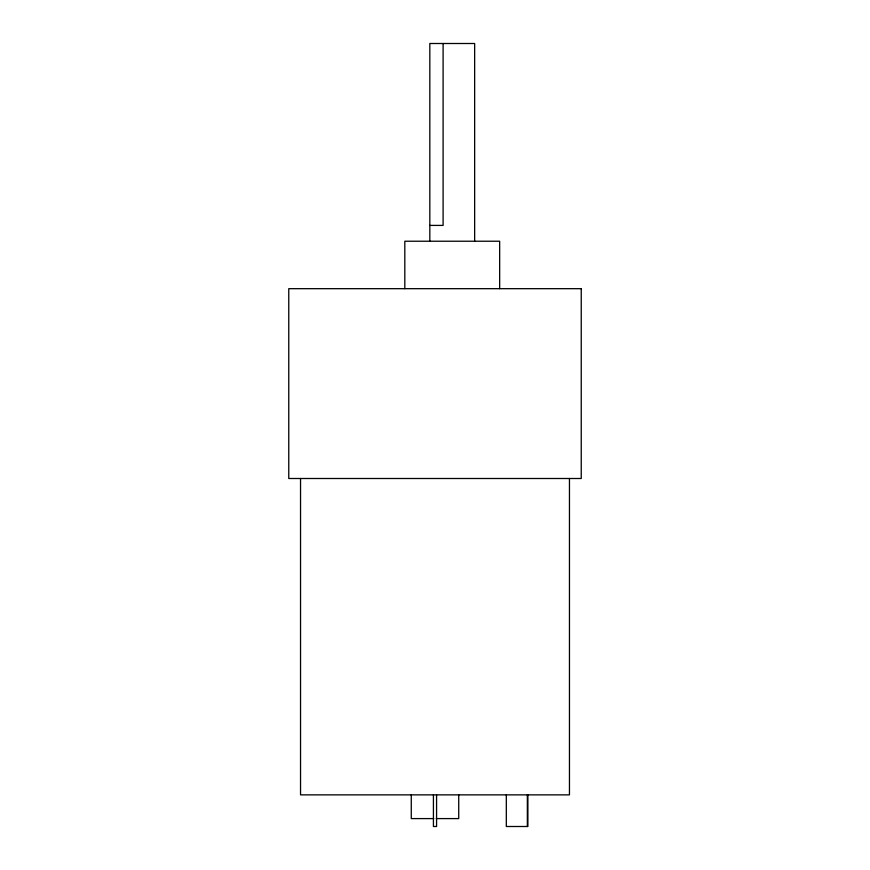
<?xml version="1.0" encoding="UTF-8"?>
<svg xmlns="http://www.w3.org/2000/svg" width="870" height="870" viewBox="0 0 870 870"><rect width="100%" height="100%" fill="white"/><g stroke="black" fill="none" stroke-linecap="round" stroke-linejoin="round"><path stroke-width="1.3" d="M429.823 225.406L443.102 225.406L443.102 43.5M433.771 818.594L411.271 818.594L411.271 794.865M436.229 818.594L458.729 818.594L458.729 794.865M569.458 478.5L569.458 794.865L300.541 794.865L300.541 478.5M527.894 794.865L527.894 826.5L506.318 826.5L506.318 794.865M527.351 794.865L527.351 826.5M499.663 288.677L499.663 241.229L404.811 241.229L404.811 288.677M474.65 241.229L474.65 43.5L429.823 43.5L429.823 241.229M436.577 794.865L436.577 826.5L433.423 826.5L433.423 794.865M581.236 288.677L288.764 288.677L288.764 478.5L581.236 478.5L581.236 288.677"/></g></svg>
